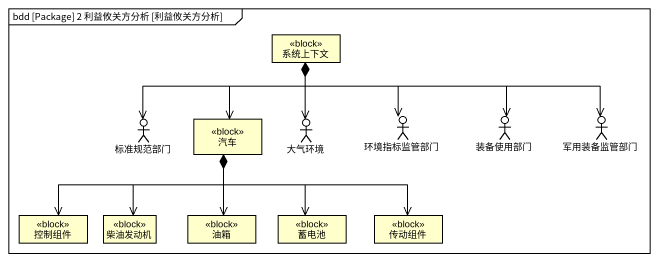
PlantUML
@startuml
mainframe bdd [Package] 2 利益攸关方分析 [利益攸关方分析]
allowmixing
hide circle
hide empty members
class 系统上下文 <<block>>
actor 标准规范部门
class 汽车 <<block>>
actor 大气环境
actor 环境指标监管部门
actor 装备使用部门
actor 军用装备监管部门
class 控制组件 <<block>>
class 柴油发动机 <<block>>
class 油箱 <<block>>
class 蓄电池 <<block>>
class 传动组件 <<block>>
系统上下文 *-left-> 标准规范部门
系统上下文 *--> 汽车
系统上下文 *--> 大气环境
系统上下文 *--> 环境指标监管部门
系统上下文 *-right-> 装备使用部门
系统上下文 *-right-> 军用装备监管部门
汽车 *-left-> 控制组件
汽车 *--> 柴油发动机
汽车 *--> 油箱
汽车 *--> 蓄电池
汽车 *-right-> 传动组件
@enduml
